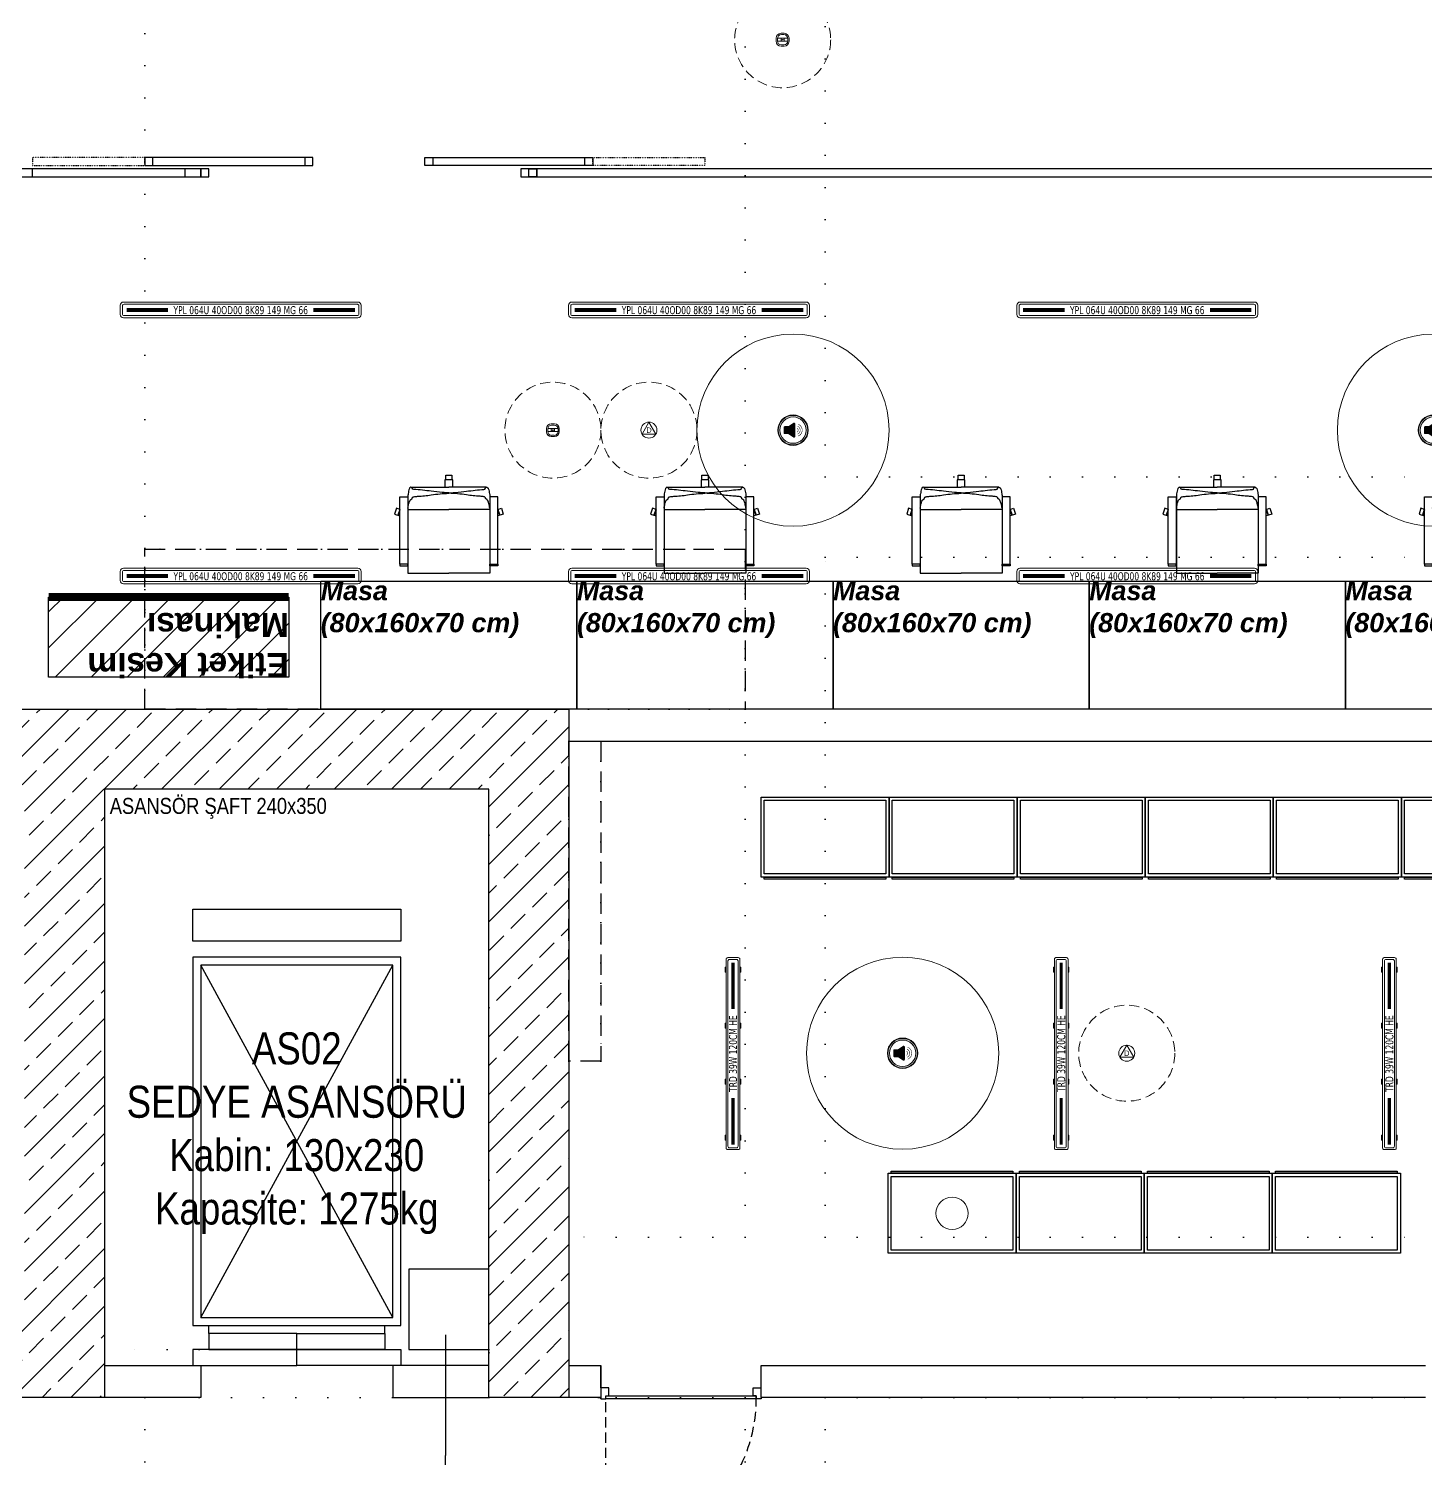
# Model space of a CAD drawing. Header units: centimetres. Extents: x 405564 to 502064, y 46284 to 60634.
# Drawn here: x 484677 to 485550, y 54994 to 55888 of the extents above; entities that cross this region are included whole.
import ezdxf
from ezdxf.enums import TextEntityAlignment as Align

# ---------------------------------------------------------------- set-up
doc = ezdxf.new("R2010")
doc.units = ezdxf.units.CM
for name, pattern in [('3+1_3b$0$DASHED', [0.25, 0.125, -0.125]), ('ACAD_ISO07W100', [3, 0, -3]), ('DASHED', [19.05, 12.7, -6.35]), ('DOT', [0.25, 0, -0.25]), ('HIDDEN', [9.525, 6.35, -3.175])]:
    doc.linetypes.add(name, pattern=pattern)
doc.layers.get('0').update_dxf_attribs({"color": 8, "lineweight": 9})
doc.layers.add('0-KRCN-AYDINLATMA-130426', color=8, linetype='Continuous', lineweight=9)
doc.layers.add('0-KRCN-MİMARİ-220526', color=8, linetype='Continuous', lineweight=9)
for name, color, linetype in [('AS_ASANSOR', 8, 'Continuous'), ('AS_DOS_SAFT', 8, 'Continuous'), ('AS_DOS_TERAS_UST', 8, 'ACAD_ISO07W100'), ('AS_DUV_GAZBETON', 8, 'Continuous'), ('AS_KAPI_CAM', 8, 'Continuous'), ('AS_KAPI_POZ', 8, 'Continuous'), ('AS_KAPI_SAC', 8, 'Continuous'), ('AS_SMB_KOT', 8, 'Continuous'), ('AS_TA_BETONARME', 5, 'Continuous'), ('AS_TA_TARAMA', 8, 'Continuous'), ('AS_TEFR_CIHAZ', 8, 'Continuous'), ('AS_TEFR_MOB', 8, 'Continuous'), ('AS_YAZI', 8, 'Continuous')]:
    doc.layers.add(name, color=color, linetype=linetype)
doc.styles.add('2', font='arial.ttf', dxfattribs={"width": 0.9, "height": 200})
doc.styles.add('_yazı-50', font='arial.ttf')
doc.styles.add('Ince', font='swissc.ttf')
doc.styles.add('Kalin02', font='arialbd.ttf')
doc.styles.add('OLC-50', font='romans.shx', dxfattribs={"width": 0.5, "height": 0.15})
doc.styles.add('OLCU', font='romanstw.shx', dxfattribs={"width": 0.6})
doc.styles.add('TAHOMA', font='tahoma.ttf')

# ---------------------------------------------------------------- blocks, each defined once
blk = doc.blocks.new('YPL 064U 40OD00 8K89 149 MG 66')
at = {"layer": '0-KRCN-AYDINLATMA-130426'}
for points in [[(75.25, -2.9), (75.25, 2.9, 0.414214), (73.25, 4.9), (-73.25, 4.9, 0.414214), (-75.25, 2.9), (-75.25, -2.9, 0.414214), (-73.25, -4.9), (73.25, -4.9, 0.414214)], [(73.85, -2.5), (73.85, 2.5, 0.414214), (72.85, 3.5), (-72.85, 3.5, 0.414214), (-73.85, 2.5), (-73.85, -2.5, 0.414214), (-72.85, -3.5), (72.85, -3.5, 0.414214)]]:
    blk.add_lwpolyline(points, format="xyb", close=True, dxfattribs=at)
at = {"layer": '0-KRCN-AYDINLATMA-130426', "const_width": 2.51, "elevation": 1.25}
for points in [[(-71.34, -0.01), (-45.35, -0.01)], [(45.35, -0.01), (71.35, -0.01)]]:
    blk.add_lwpolyline(points, dxfattribs=at)
at = {"layer": '0-KRCN-AYDINLATMA-130426', "ltscale": 60, "style": 'TAHOMA', "width": 0.8}
blk.add_text('YPL 064U 40OD00 8K89 149 MG 66', height=5, dxfattribs=at).set_placement((0, -0.15), align=Align.MIDDLE_CENTER)
blk = doc.blocks.new('TRD 39W 120CM ELP')
at = {"layer": '0-KRCN-AYDINLATMA-130426'}
h = blk.add_hatch(color=256, dxfattribs=at)
h.dxf.hatch_style = 1
h.paths.add_polyline_path([(-54.27, 4.25), (-51.23, 4.25), (-51.23, 4.86), (-54.27, 4.86)])
h = blk.add_hatch(color=256, dxfattribs=at)
h.dxf.hatch_style = 1
h.paths.add_polyline_path([(-19.27, 4.25), (-16.23, 4.25), (-16.23, 4.86), (-19.27, 4.86)])
h = blk.add_hatch(color=256, dxfattribs=at)
h.dxf.hatch_style = 1
h.paths.add_polyline_path([(15.73, 4.25), (18.77, 4.25), (18.77, 4.86), (15.73, 4.86)])
h = blk.add_hatch(color=256, dxfattribs=at)
h.dxf.hatch_style = 1
h.paths.add_polyline_path([(50.73, 4.25), (53.77, 4.25), (53.77, 4.86), (50.73, 4.86)])
h = blk.add_hatch(color=256, dxfattribs=at)
h.dxf.hatch_style = 1
h.paths.add_polyline_path([(-54.27, -4.25), (-51.23, -4.25), (-51.23, -4.86), (-54.27, -4.86)])
h = blk.add_hatch(color=256, dxfattribs=at)
h.dxf.hatch_style = 1
h.paths.add_polyline_path([(-19.27, -4.25), (-16.23, -4.25), (-16.23, -4.86), (-19.27, -4.86)])
h = blk.add_hatch(color=256, dxfattribs=at)
h.dxf.hatch_style = 1
h.paths.add_polyline_path([(15.73, -4.25), (18.77, -4.25), (18.77, -4.86), (15.73, -4.86)])
h = blk.add_hatch(color=256, dxfattribs=at)
h.dxf.hatch_style = 1
h.paths.add_polyline_path([(50.73, -4.25), (53.77, -4.25), (53.77, -4.86), (50.73, -4.86)])
for points in [[(-59.25, 4.25), (58.75, 4.25, -0.414214), (59.75, 3.25), (59.75, -3.25, -0.414214), (58.75, -4.25), (-59.25, -4.25, -0.414214), (-60.25, -3.25), (-60.25, 3.25, -0.414214)], [(-58.14, 3.14), (57.64, 3.14, -0.414214), (58.64, 2.14), (58.64, -2.14, -0.414214), (57.64, -3.14), (-58.14, -3.14, -0.414214), (-59.14, -2.14), (-59.14, 2.14, -0.414214)]]:
    blk.add_lwpolyline(points, format="xyb", close=True, dxfattribs=at)
at = {"layer": '0-KRCN-AYDINLATMA-130426', "const_width": 2, "elevation": 1}
for points in [[(-57.14, 0), (-28.03, 0)], [(27.53, 0), (56.64, 0)]]:
    blk.add_lwpolyline(points, dxfattribs=at)
at = {"layer": '0-KRCN-AYDINLATMA-130426'}
for points in [[(-54.27, 4.25), (-51.23, 4.25), (-51.23, 4.86), (-54.27, 4.86)], [(-19.27, 4.25), (-16.23, 4.25), (-16.23, 4.86), (-19.27, 4.86)], [(15.73, 4.25), (18.77, 4.25), (18.77, 4.86), (15.73, 4.86)], [(50.73, 4.25), (53.77, 4.25), (53.77, 4.86), (50.73, 4.86)], [(-54.27, -4.25), (-51.23, -4.25), (-51.23, -4.86), (-54.27, -4.86)], [(-19.27, -4.25), (-16.23, -4.25), (-16.23, -4.86), (-19.27, -4.86)], [(15.73, -4.25), (18.77, -4.25), (18.77, -4.86), (15.73, -4.86)], [(50.73, -4.25), (53.77, -4.25), (53.77, -4.86), (50.73, -4.86)]]:
    blk.add_lwpolyline(points, close=True, dxfattribs=at)
at = {"layer": '0-KRCN-AYDINLATMA-130426', "ltscale": 60, "style": 'TAHOMA', "width": 0.8}
blk.add_text('TRD 39W 120CM HE', height=5, dxfattribs=at).set_placement((-0.25, 0), align=Align.MIDDLE_CENTER)
blk = doc.blocks.new('ABB 6131-21-24-500')
at = {"layer": '0-KRCN-AYDINLATMA-130426'}
for p, q in [((-4.01, -1), (-4.01, 1)), ((3.2, 0.99), (-3.19, 0.99)), ((-3.19, -0.84), (-3.19, 0.76)), ((-1.01, 4), (0.99, 4)), ((-1.01, -0.92), (-1.01, 0.99)), ((-0.8, 3.16), (0.8, 3.16)), ((0.97, -0.92), (0.97, 0.99)), ((3.2, 0.76), (3.2, -0.84)), ((3.99, 1), (3.99, -1)), ((3.2, -0.92), (-3.19, -0.92)), ((0.99, -4), (-1.01, -4)), ((0.8, -3.23), (-0.8, -3.23))]:
    blk.add_line(p, q, dxfattribs=at)
at = {"layer": '0-KRCN-AYDINLATMA-130426', "linetype": 'HIDDEN'}
blk.add_circle((0, 0), 30, dxfattribs=at)
at = {"layer": '0-KRCN-AYDINLATMA-130426'}
for centre, radius in [((-0.53, 0), 0.0887), ((0, 0), 0.16), ((0.52, 0), 0.0887)]:
    blk.add_circle(centre, radius, dxfattribs=at)
for centre, radius, start, end in [((-1.01, 1), 3, 90, 180), ((-0.8, 0.76), 2.4, 90, 180), ((0.8, 0.76), 2.4, 0, 90), ((0.99, 1), 3, 0, 90), ((-1.01, -1), 3, 180, 270), ((-0.8, -0.84), 2.4, 180, 270), ((0.8, -0.84), 2.4, 270, 0), ((0.99, -1), 3, 270, 0)]:
    blk.add_arc(centre, radius, start, end, dxfattribs=at)
blk = doc.blocks.new('KD')
at = {"layer": '0-KRCN-AYDINLATMA-130426'}
for p, q in [((0, 5), (-4.33, -2.5)), ((4.33, -2.5), (0, 5)), ((4.33, -2.5), (-4.33, -2.5))]:
    blk.add_line(p, q, dxfattribs=at)
at = {"layer": '0-KRCN-AYDINLATMA-130426', "linetype": 'HIDDEN'}
blk.add_circle((0, 0), 30, dxfattribs=at)
at = {"layer": '0-KRCN-AYDINLATMA-130426'}
blk.add_circle((0, 0), 5, dxfattribs=at)
at = {"layer": '0-KRCN-AYDINLATMA-130426', "style": '2'}
blk.add_text('D', height=3.36, dxfattribs=at).set_placement((0, 0), align=Align.MIDDLE_CENTER)
blk = doc.blocks.new('SIVA ÜSTÜ TİPİ HOPARLÖR')
at = {"layer": '0-KRCN-AYDINLATMA-130426'}
h = blk.add_hatch(color=256, dxfattribs=at)
h.dxf.hatch_style = 1
h.paths.add_polyline_path([(9.24, 0, 1), (-9.24, 0, 1)])
h.paths.add_polyline_path([(8.23, 0, -1), (-8.23, 0, -1)], flags=16)
h.paths.add_polyline_path([(1.25, -3.88, -0.598176), (0.27, -4.41), (-2.7, -2.45, 0.147433), (-3.05, -2.34), (-5.09, -2.34, -0.414214), (-5.72, -1.71), (-5.72, 1.71, -0.414214), (-5.09, 2.34), (-3.05, 2.34, 0.147433), (-2.7, 2.45), (0.27, 4.41, -0.598176), (1.25, 3.88)], flags=0)
h = blk.add_hatch(color=256, dxfattribs=at)
h.dxf.hatch_style = 1
h.paths.add_polyline_path([(0.27, -4.41, 0.598176), (1.25, -3.88), (1.25, 3.88, 0.598176), (0.27, 4.41), (-2.7, 2.45, -0.147433), (-3.05, 2.34), (-5.09, 2.34, 0.414214), (-5.72, 1.71), (-5.72, -1.71, 0.414214), (-5.09, -2.34), (-3.05, -2.34, -0.147433), (-2.7, -2.45)])
at = {"layer": '0-KRCN-AYDINLATMA-130426', "const_width": 0.317}
blk.add_lwpolyline([(0.27, -4.41, 0.598176), (1.25, -3.88), (1.25, 3.88, 0.598176), (0.27, 4.41), (-2.7, 2.45, -0.147433), (-3.05, 2.34), (-5.09, 2.34, 0.414214), (-5.72, 1.71), (-5.72, -1.71, 0.414214), (-5.09, -2.34), (-3.05, -2.34, -0.147433), (-2.7, -2.45)], format="xyb", close=True, dxfattribs=at)
for points in [[(2.41, 1.29, -0.601398), (2.41, -1.29)], [(2.8, 2.51, -0.658812), (2.8, -2.51)], [(3.19, 3.72, -0.680488), (3.19, -3.72)]]:
    blk.add_lwpolyline(points, format="xyb", dxfattribs=at)
at = {"layer": '0-KRCN-AYDINLATMA-130426'}
blk.add_circle((0, 0), 60, dxfattribs=at)
at = {"layer": '0-KRCN-AYDINLATMA-130426', "ltscale": 0.1}
for radius in [9.5, 9.24, 8.23]:
    blk.add_circle((0, 0), radius, dxfattribs=at)
blk = doc.blocks.new('G$C546873DE')
at = {"layer": '0-KRCN-AYDINLATMA-130426'}
for points in [[(14652.03, 8038.55), (14652.03, 8039.78), (14728.03, 8039.78), (14728.03, 8038.55)], [(14650.03, 7988.55), (14650.03, 8038.55), (14730.03, 8038.55), (14730.03, 7988.55)], [(14728.03, 7990.55), (14728.03, 8036.55), (14652.03, 8036.55), (14652.03, 7990.55)]]:
    blk.add_lwpolyline(points, close=True, dxfattribs=at)
blk.add_circle((14690.03, 8013.55), 10.09, dxfattribs=at)
for name, p in [('ABB 6131-21-24-500', (14584.19, 8746.72)), ('YPL 064U 40OD00 8K89 149 MG 66', (14245.68, 8577.92)), ('YPL 064U 40OD00 8K89 149 MG 66', (14525.68, 8577.92)), ('YPL 064U 40OD00 8K89 149 MG 66', (14805.68, 8577.92)), ('SIVA ÜSTÜ TİPİ HOPARLÖR', (14590.68, 8502.8)), ('SIVA ÜSTÜ TİPİ HOPARLÖR', (14990.68, 8502.8)), ('ABB 6131-21-24-500', (14440.68, 8502.8)), ('KD', (14500.68, 8502.8)), ('YPL 064U 40OD00 8K89 149 MG 66', (14245.68, 8411.67)), ('YPL 064U 40OD00 8K89 149 MG 66', (14525.68, 8411.67)), ('YPL 064U 40OD00 8K89 149 MG 66', (14805.68, 8411.67)), ('SIVA ÜSTÜ TİPİ HOPARLÖR', (14659.13, 8113.55)), ('KD', (14799.13, 8113.55))]:
    blk.add_blockref(name, p, dxfattribs=at)
at = {"layer": '0-KRCN-AYDINLATMA-130426', "rotation": 90}
for p in [(14553.18, 8113.55), (14758.18, 8113.55), (14963.18, 8113.55)]:
    blk.add_blockref('TRD 39W 120CM ELP', p, dxfattribs=at)
blk = doc.blocks.new('50x80 DİKİLİTİP PANO')
blk.add_lwpolyline([(40, 50), (40, 0), (-40, 0), (-40, 50), (40, 50)])
for points in [[(-38, 51.23), (38, 51.23), (38, 50), (-38, 50)], [(38, 48), (38, 2), (-38, 2), (-38, 48)]]:
    blk.add_lwpolyline(points, close=True)
blk = doc.blocks.new('Elektrik_Zemin_Cihazlar_FA')
at = {"rotation": 180}
for p in [(9475, -1375), (9555, -1375), (9635, -1375), (9715, -1375), (9795, -1375), (9875, -1375)]:
    blk.add_blockref('50x80 DİKİLİTİP PANO', p, dxfattribs=at)
for p in [(9554.35, -1660), (9634.35, -1660), (9714.35, -1660), (9794.35, -1660)]:
    blk.add_blockref('50x80 DİKİLİTİP PANO', p)
blk = doc.blocks.new('EtiketKesimMakinası')
at = {"layer": 'AS_TEFR_CIHAZ'}
h = blk.add_hatch(dxfattribs=at)
h.set_pattern_fill('ANSI31', color=1, scale=5)
h.paths.add_polyline_path([(236734.81, -43177.57), (236884.81, -43177.57), (236884.81, -43227.57), (236734.81, -43227.57)])
at = {"layer": 'AS_TEFR_CIHAZ', "color": 1}
blk.add_lwpolyline([(236734.81, -43177.57), (236884.81, -43177.57), (236884.81, -43227.57), (236734.81, -43227.57), (236734.81, -43177.57)], dxfattribs=at)
at = {"layer": 'AS_TEFR_CIHAZ', "color": 1, "linetype": '3+1_3b$0$DASHED', "ltscale": 150}
blk.add_lwpolyline([(236734.81, -43177.57), (236884.81, -43177.57), (236884.81, -43227.57), (236734.81, -43227.57), (236734.81, -43177.57)], dxfattribs=at)
at = {"layer": 'AS_TEFR_CIHAZ', "color": 1, "const_width": 5}
blk.add_lwpolyline([(236734.81, -43227.57), (236884.81, -43227.57)], dxfattribs=at)
at = {"layer": 'AS_TEFR_CIHAZ', "insert": (236734.81, -43177.57), "char_height": 15, "attachment_point": 1, "style": 'Kalin02'}
blk.add_mtext_dynamic_manual_height_columns('Etiket Kesim \\PMakinası', width=588.2143, gutter_width=750, heights=[89.27], dxfattribs=at)
blk = doc.blocks.new('sandalye_')
at = {"layer": 'AS_TEFR_MOB', "linetype": 'ByBlock', "ltscale": 25}
for points in [[(260035.75, -40511.28), (260035.75, -40506.8), (260030.94, -40506.8), (260030.94, -40511.28)], [(260031.45, -40506.8), (260031.45, -40503.85), (260035.25, -40503.85), (260035.25, -40506.8)], [(260009.74, -40511.28), (260033.35, -40511.28)], [(260056.96, -40511.28), (260033.35, -40511.28)], [(260002.77, -40525.21), (260000.56, -40524.49), (259999.39, -40528.1), (260002.77, -40529.21)], [(260002.65, -40525.17), (260001.48, -40528.79)], [(260002.77, -40525.41), (260001.65, -40528.84)], [(260007.76, -40525.16), (260033.35, -40525.16)], [(260007.77, -40524.5), (260007.77, -40564.92), (260033.35, -40564.92)], [(260058.94, -40524.5), (260058.94, -40564.92), (260033.35, -40564.92)], [(260058.94, -40525.16), (260033.35, -40525.16)], [(260063.94, -40525.21), (260066.14, -40524.49), (260067.32, -40528.1), (260063.94, -40529.21)], [(260063.94, -40525.41), (260065.05, -40528.84)], [(260064.05, -40525.17), (260065.23, -40528.79)], [(260002.77, -40559.41), (260002.77, -40560.41), (260007.75, -40560.41), (260007.75, -40559.41)], [(260063.94, -40559.41), (260063.94, -40560.41), (260058.95, -40560.41), (260058.95, -40559.41)]]:
    blk.add_lwpolyline(points, dxfattribs=at)
for points in [[(260007.75, -40559.41), (260002.77, -40559.41), (260002.77, -40517.41), (260007.75, -40517.41)], [(260058.95, -40559.41), (260063.94, -40559.41), (260063.94, -40517.41), (260058.95, -40517.41)]]:
    blk.add_lwpolyline(points, close=True, dxfattribs=at)
for points in [[(260033.35, -40514.82, -0.048176), (260031.56, -40514.81, -0.000623), (260029.14, -40514.56, -0.003131), (260022.37, -40513.8, 0.007334), (260011.41, -40512.67, -0.309457), (260010.5, -40511.92, 0.002444), (260010.37, -40511.48, 0.476314), (260010.23, -40511.43, 0.375136), (260009.05, -40511.61, 0.082453), (260008.7, -40512.18, 0.046929), (260008.24, -40513.77, 0.002381), (260007.95, -40515.35, 0.007794), (260007.77, -40516.44), (260007.77, -40524.5, -0.011445), (260008.35, -40521.51, -0.082784), (260009.15, -40519.51, -0.150147), (260010.28, -40518.5, 0.242317), (260010.39, -40518.37, -0.036292), (260010.49, -40517.99, -0.114957), (260010.77, -40517.55, -0.16132), (260011.41, -40517.24, -0.020506), (260013.87, -40517, 0.024793), (260022.37, -40516.11, -0.030903), (260033.35, -40515.1, -1.030607)], [(260033.35, -40514.82, 0.048176), (260035.14, -40514.81, 0.000623), (260037.57, -40514.56, 0.003131), (260044.33, -40513.8, -0.007334), (260055.3, -40512.67, 0.309457), (260056.21, -40511.92, -0.002444), (260056.34, -40511.48, -0.476314), (260056.47, -40511.43, -0.375136), (260057.66, -40511.61, -0.082453), (260058, -40512.18, -0.046929), (260058.46, -40513.77, -0.002381), (260058.76, -40515.35, -0.007794), (260058.94, -40516.44), (260058.94, -40524.5, 0.011445), (260058.36, -40521.51, 0.082784), (260057.55, -40519.51, 0.150147), (260056.42, -40518.5, -0.242317), (260056.31, -40518.37, 0.036292), (260056.21, -40517.99, 0.114957), (260055.93, -40517.55, 0.16132), (260055.3, -40517.24, 0.020506), (260052.84, -40517, -0.024793), (260044.33, -40516.11, 0.030903), (260033.35, -40515.1, 1.030607)]]:
    blk.add_lwpolyline(points, format="xyb", dxfattribs=at)
blk = doc.blocks.new('80x160')
at = {"layer": 'AS_TEFR_MOB', "ltscale": 200}
blk.add_lwpolyline([(259953.35, -40569.92), (260113.35, -40569.92), (260113.35, -40649.92), (259953.35, -40649.92), (259953.35, -40569.92)], dxfattribs=at)
at = {"layer": 'AS_TEFR_MOB', "color": 1}
blk.add_blockref('sandalye_', (0, 0), dxfattribs=at)
at = {"layer": 'AS_TEFR_MOB', "ltscale": 200, "insert": (259953.35, -40569.92), "char_height": 12, "attachment_point": 1, "style": 'Kalin02'}
blk.add_mtext_dynamic_manual_height_columns('{\\fSwis721 BT|b1|i1|c162|p34;Masa\\P(80x160x70 cm)}', width=590.7316, gutter_width=750, heights=[137.08], dxfattribs=at)
blk = doc.blocks.new('A.2_cihazlar')
at = {"layer": 'AS_TEFR_CIHAZ', "rotation": 180}
blk.add_blockref('EtiketKesimMakinası', (234174.81, -44477.57), dxfattribs=at)
at = {"layer": 'AS_TEFR_MOB', "color": 1}
for p in [(-262493.35, 39329.92), (-262333.35, 39329.92), (-262173.35, 39329.92), (-262013.35, 39329.92), (-261853.35, 39329.92)]:
    blk.add_blockref('80x160', p, dxfattribs=at)
blk = doc.blocks.new('kot01')
at = {"layer": 'AS_SMB_KOT'}
h = blk.add_hatch(color=8, dxfattribs=at)
edge = h.paths.add_edge_path()
edge.add_arc((0, 0), 0.3, 180, 360)
edge.add_line((0.3, 0), (-0.3, 0))
for p, q in [((0, -0.5), (0, 0.5)), ((-0.5, 0), (2.1, 0))]:
    blk.add_line(p, q, dxfattribs=at)
blk.add_circle((0, 0), 0.3, dxfattribs=at)
at = {"layer": 'AS_SMB_KOT', "style": '_yazı-50'}
for tag, p in [('INCE', (0.434, 0.1)), ('KABA', (0.434, -0.5))]:
    blk.add_attdef(tag, p, '', height=0.4, dxfattribs=at)
blk = doc.blocks.new('*U587')
at = {"color": 0, "linetype": 'HIDDEN', "lineweight": -2}
blk.add_line((3, -95), (3, -1), dxfattribs=at)
at = {"color": 0, "lineweight": -2}
for points in [[(-2, 0), (0, 0), (0, -1), (3, -1), (3, 1), (5, 1), (5, 6), (0, 6), (0, 20)], [(102, 0), (100, 0), (100, -1), (97, -1), (97, 1), (95, 1), (95, 6), (100, 6), (100, 20)]]:
    blk.add_lwpolyline(points, dxfattribs=at)
blk.add_lwpolyline([(0, -1), (0, 0)])
blk.add_lwpolyline([(3, -1), (3, 1), (97, 1), (97, -1)], close=True, dxfattribs=at)
at = {"color": 0, "linetype": 'HIDDEN', "lineweight": -2}
blk.add_arc((3, -1), 94, 270, 0, dxfattribs=at)
at = {"color": 3, "style": 'OLCU', "width": 0.5, "flags": 1}
for tag, p in [('K-DIVISYON', (-80, -75)), ('K-PBAR', (105, -75)), ('K-KAPITIP', (-80, -325))]:
    blk.add_attdef(tag, p, '', height=17.5, dxfattribs=at)
at = {"color": 5, "true_color": 0x0505ff, "style": 'OLCU', "width": 0.5, "flags": 1}
for tag, p in [('K-NEREDEN-NO', (-80, -100)), ('K-NEREYE-NO', (-80, -175)), ('K-DUVARTIP', (-80, -275)), ('K-ACILISYON', (-80, -300))]:
    blk.add_attdef(tag, p, '', height=17.5, dxfattribs=at)
at = {"color": 1, "true_color": 0xfa0000, "style": 'OLCU', "width": 0.5, "flags": 1}
for tag, p in [('K-IZLENEBILIRLIK', (105, -100)), ('K-TEKMELIK', (105, -125)), ('K-KONTROLTIPNEREDEN', (-80, -150)), ('K-BAND', (105, -150)), ('K-MENFEZ', (105, -200)), ('K-KONTROLTIPNEREYE', (-80, -225)), ('K-PENCERE', (105, -225)), ('K-KILITTIP', (-80, -250)), ('K-NOT-AS-MIMARI1', (105, -275)), ('K-NOT-ELEKTRIK', (105, -325)), ('K-NOT-YANGIN', (105, -350)), ('K-ACMAKAPAMASISTEMI', (-80, -375)), ('K-NOT-ISLETME', (105, -375)), ('K-YANGIN', (-80, -425))]:
    blk.add_attdef(tag, p, '', height=17.5, dxfattribs=at)
at = {"color": 220, "true_color": 0xf113d4, "style": 'OLCU', "width": 0.5, "flags": 1}
for tag, p in [('K-NEREDEN-AD', (-80, -125)), ('K-NEREYE-AD', (-80, -200))]:
    blk.add_attdef(tag, p, '', height=17.5, dxfattribs=at)
at = {"color": 0, "style": 'OLCU', "width": 0.5, "flags": 1}
for tag, p in [('K-TAMACILIRLIK', (105, -175)), ('K-NOT-AS-MIMARI2', (105, -300)), ('K-KASATIP', (-80, -350)), ('K-KURSUN', (-80, -400))]:
    blk.add_attdef(tag, p, '', height=17.5, dxfattribs=at)
at = {"color": 252, "style": 'OLCU', "width": 0.5, "flags": 1}
for tag, p in [('K-REZ1', (105, -425)), ('K-REZ2', (105, -450)), ('K-REZ3', (105, -475)), ('K-REZ4', (105, -500)), ('K-REZ5', (105, -525))]:
    blk.add_attdef(tag, p, '', height=17.5, dxfattribs=at)
at = {"layer": 'AS_KAPI_POZ', "style": 'OLCU', "width": 0.45}
for tag, p in [('YUK', (50, 41.5)), ('POZ+GEN', (50, 3.5))]:
    blk.add_attdef(tag, text='', height=20, dxfattribs=at).set_placement(p, align=Align.MIDDLE_CENTER)
at = {"layer": 'AS_KAPI_POZ', "color": 251, "style": 'OLCU', "width": 0.45}
blk.add_attdef('K-DUVAR(CM)', text='', height=6, dxfattribs=at).set_placement((-5, 11), align=Align.MIDDLE_RIGHT)
at = {"layer": 'AS_KAPI_POZ', "style": 'OLCU', "width": 0.5}
blk.add_attdef('K-NO', text='', height=8, rotation=90, dxfattribs=at).set_placement((6, -3), align=Align.TOP_LEFT)
blk = doc.blocks.new('*U608')
for p, q in [((65, 7), (-30, 7)), ((-30, 2), (65, 2)), ((145, 7), (240, 7)), ((240, 2), (145, 2))]:
    blk.add_line(p, q)
at = {"linetype": 'DOT'}
for points in [[(-35, 7), (-105, 7), (-105, 2), (-35, 2)], [(245, 7), (315, 7), (315, 2), (245, 2)]]:
    blk.add_lwpolyline(points, close=True, dxfattribs=at)
for points in [[(-30, 7), (-35, 7), (-35, 2), (-30, 2)], [(5, 0), (0, 0), (0, -5), (5, -5)], [(70, 7), (65, 7), (65, 2), (70, 2)], [(140, 7), (145, 7), (145, 2), (140, 2)], [(205, 0), (210, 0), (210, -5), (205, -5)], [(240, 7), (245, 7), (245, 2), (240, 2)]]:
    blk.add_lwpolyline(points, close=True)
at = {"color": 3, "style": 'OLCU', "width": 0.5, "flags": 1}
for tag, p in [('K-DIVISYON', (-80, -85)), ('K-PBAR', (105, -85)), ('K-KAPITIP', (-80, -335))]:
    blk.add_attdef(tag, p, '', height=17.5, dxfattribs=at)
at = {"color": 5, "true_color": 0x0505ff, "style": 'OLCU', "width": 0.5, "flags": 1}
for tag, p in [('K-NEREDEN-NO', (-80, -110)), ('K-NEREYE-NO', (-80, -185)), ('K-DUVARTIP', (-80, -285)), ('K-ACILISYON', (-80, -310))]:
    blk.add_attdef(tag, p, '', height=17.5, dxfattribs=at)
at = {"color": 1, "true_color": 0xfa0000, "style": 'OLCU', "width": 0.5, "flags": 1}
for tag, p in [('K-IZLENEBILIRLIK', (105, -110)), ('K-TEKMELIK', (105, -135)), ('K-KONTROLTIPNEREDEN', (-80, -160)), ('K-BAND', (105, -160)), ('K-MENFEZ', (105, -210)), ('K-KONTROLTIPNEREYE', (-80, -235)), ('K-PENCERE', (105, -235)), ('K-KILITTIP', (-80, -260)), ('K-NOT-AS-MIMARI1', (105, -285)), ('K-NOT-ELEKTRIK', (105, -335)), ('K-NOT-YANGIN', (105, -360)), ('K-ACMAKAPAMASISTEMI', (-80, -385)), ('K-NOT-ISLETME', (105, -385)), ('K-YANGIN', (-80, -435))]:
    blk.add_attdef(tag, p, '', height=17.5, dxfattribs=at)
at = {"color": 220, "true_color": 0xf113d4, "style": 'OLCU', "width": 0.5, "flags": 1}
for tag, p in [('K-NEREDEN-AD', (-80, -135)), ('K-NEREYE-AD', (-80, -210))]:
    blk.add_attdef(tag, p, '', height=17.5, dxfattribs=at)
at = {"color": 0, "style": 'OLCU', "width": 0.5, "flags": 1}
for tag, p in [('K-TAMACILIRLIK', (105, -185)), ('K-NOT-AS-MIMARI2', (105, -310)), ('K-KASATIP', (-80, -360)), ('K-KURSUN', (-80, -410))]:
    blk.add_attdef(tag, p, '', height=17.5, dxfattribs=at)
at = {"color": 252, "style": 'OLCU', "width": 0.5, "flags": 1}
for tag, p in [('K-REZ1', (105, -435)), ('K-REZ2', (105, -460)), ('K-REZ3', (105, -485)), ('K-REZ4', (105, -510)), ('K-REZ5', (105, -535))]:
    blk.add_attdef(tag, p, '', height=17.5, dxfattribs=at)
at = {"layer": 'AS_KAPI_POZ', "style": 'OLCU', "width": 0.45}
for tag, p in [('POZ+GEN', (105, 22)), ('YUK', (105, -18))]:
    blk.add_attdef(tag, text='', height=20, dxfattribs=at).set_placement(p, align=Align.MIDDLE_CENTER)
at = {"layer": 'AS_KAPI_POZ', "style": 'OLCU', "width": 0.5}
blk.add_attdef('K-NO', text='', height=8, rotation=90, dxfattribs=at).set_placement((0, 11), align=Align.TOP_LEFT)
at = {"layer": 'AS_KAPI_POZ', "color": 251, "style": 'OLCU', "width": 0.45, "flags": 1}
blk.add_attdef('K-DUVAR(CM)', text='', height=6, dxfattribs=at).set_placement((-5, -7.5), align=Align.MIDDLE_RIGHT)
blk = doc.blocks.new('*U625')
at = {"color": 0}
for p, q in [((105, 0), (10, 0)), ((1385, 0), (325, 0)), ((10, -5), (105, -5)), ((325, -5), (1385, -5))]:
    blk.add_line(p, q, dxfattribs=at)
for points in [[(0, 0), (0, -5), (10, -5), (10, 0)], [(105, 0), (105, -5), (115, -5), (115, 0)], [(315, 0), (315, -5), (325, -5), (325, 0)], [(1385, 0), (1385, -5), (1395, -5), (1395, 0)]]:
    blk.add_lwpolyline(points, close=True, dxfattribs=at)
at = {"style": 'OLCU', "width": 0.45, "flags": 1}
for tag, p in [('C-ICI-CNO', (15, -80)), ('C-DIVISYON1', (15, -105)), ('C-BOSLUK', (15, -130)), ('C-DIVISYON2', (15, -155))]:
    blk.add_attdef(tag, text='', height=20, dxfattribs=at).set_placement(p, align=Align.MIDDLE_LEFT)
at = {"color": 0, "style": 'OLCU', "width": 0.5, "flags": 1}
for tag, p in [('C-REZ1', (15, -215)), ('C-REZ2', (15, -240))]:
    blk.add_attdef(tag, text='', height=17.5, dxfattribs=at).set_placement(p, align=Align.MIDDLE_LEFT)
at = {"layer": 'AS_KAPI_POZ', "style": 'OLC-50', "width": 0.5}
blk.add_attdef('C-NO', text='', height=8, rotation=90, dxfattribs=at).set_placement((10, 5), align=Align.TOP_LEFT)
at = {"layer": 'AS_KAPI_POZ', "style": 'OLCU', "width": 0.45}
for tag, p in [('POZ+GEN-C', (50, 15)), ('YUK-C', (50, -20))]:
    blk.add_attdef(tag, text='', height=20, dxfattribs=at).set_placement(p, align=Align.MIDDLE_CENTER)
blk = doc.blocks.new('A$C6A10306C')
at = {"layer": 'AS_TA_TARAMA'}
h = blk.add_hatch(dxfattribs=at)
h.set_pattern_fill('ANSI33', color=256, scale=4, angle=180)
h.set_pattern_definition([(225, (17560.68, -7819.299), (17.96051, -17.96051), []), (225, (17542.72, -7819.299), (17.96051, -17.96051), [12.7, -6.35])])
h.paths.add_polyline_path([(14400.68, -5221.45), (14160.68, -5221.45), (14160.68, -5601.45), (13620.68, -5601.45), (13620.68, -5551.45), (14110.68, -5551.45), (14110.68, -5221.45), (13440.68, -5221.45), (13440.68, -5171.45), (14450.68, -5171.45), (14450.68, -5601.45), (14400.68, -5601.45)])
at = {"layer": 'AS_ASANSOR'}
for points in [[(14215.68, -5316.45), (14215.68, -5296.45), (14345.68, -5296.45), (14345.68, -5316.45)], [(14345.68, -5326.45), (14215.68, -5326.45), (14215.68, -5556.45), (14345.68, -5556.45)], [(14340.68, -5331.45), (14220.68, -5331.45), (14220.68, -5551.45), (14340.68, -5551.45)], [(14280.68, -5561.45), (14225.68, -5561.45), (14225.68, -5571.45), (14280.68, -5571.45)], [(14280.68, -5561.45), (14335.68, -5561.45), (14335.68, -5571.45), (14280.68, -5571.45)], [(14280.68, -5571.45), (14215.68, -5571.45), (14215.68, -5581.45), (14280.68, -5581.45)], [(14280.68, -5571.45), (14345.68, -5571.45), (14345.68, -5581.45), (14280.68, -5581.45)]]:
    blk.add_lwpolyline(points, close=True, dxfattribs=at)
for points in [[(14220.68, -5551.45), (14340.68, -5331.45)], [(14340.68, -5551.45), (14220.68, -5331.45)], [(14225.68, -5561.45), (14225.68, -5556.45)], [(14335.68, -5561.45), (14335.68, -5556.45)]]:
    blk.add_lwpolyline(points, dxfattribs=at)
at = {"layer": 'AS_DOS_SAFT', "linetype": 'DASHED'}
for points in [[(14185.68, -5171.45), (14185.68, -5071.45), (14560.68, -5071.45), (14560.68, -5171.45)], [(14450.68, -5191.45), (14470.68, -5191.45), (14470.68, -5391.45), (14450.68, -5391.45)]]:
    blk.add_lwpolyline(points, close=True, dxfattribs=at)
at = {"layer": 'AS_DOS_SAFT'}
blk.add_lwpolyline([(14400.68, -5521.45), (14350.68, -5521.45), (14350.68, -5571.45), (14400.68, -5571.45)], close=True, dxfattribs=at)
at = {"layer": 'AS_DOS_TERAS_UST', "linetype": 'DOT', "ltscale": 80}
for p, q in [((14185.68, -5171.45), (14185.68, -4601.45)), ((14560.68, -5501.45), (14560.68, -4601.45)), ((14610.68, -5026.45), (14610.68, -4601.45)), ((14610.68, -5026.45), (14985.68, -5026.45)), ((14610.68, -5076.45), (14985.68, -5076.45)), ((14610.68, -5501.45), (14610.68, -5076.45)), ((14560.68, -5501.45), (14450.68, -5501.45)), ((14610.68, -5501.45), (14985.68, -5501.45)), ((14400.68, -5571.45), (14160.68, -5571.45)), ((14400.68, -5601.45), (14185.68, -5601.45)), ((14185.68, -5601.45), (14185.68, -6101.45)), ((14560.68, -5601.45), (14450.68, -5601.45)), ((14560.68, -5601.45), (14560.68, -6101.45)), ((14610.68, -5601.45), (14985.68, -5601.45)), ((14610.68, -5601.45), (14610.68, -6101.45))]:
    blk.add_line(p, q, dxfattribs=at)
at = {"layer": 'AS_DOS_TERAS_UST', "linetype": 'DOT', "ltscale": 50}
for points in [[(14560.68, -5171.45), (14560.68, -5071.45), (14185.68, -5071.45), (14185.68, -5171.45)], [(14450.68, -5191.45), (14470.68, -5191.45), (14470.68, -5391.45), (14450.68, -5391.45)]]:
    blk.add_lwpolyline(points, close=True, dxfattribs=at)
at = {"layer": 'AS_DUV_GAZBETON'}
for points in [[(15085.68, -5501.45), (15085.68, -5191.45), (15240.68, -5191.45), (15240.68, -5581.45), (15205.68, -5581.45), (15205.68, -5601.45), (15280.68, -5601.45), (15280.68, -5581.45), (15260.68, -5581.45), (15260.68, -5191.45), (15490.68, -5191.45), (15490.68, -5581.45), (15380.68, -5581.45), (15380.68, -5601.45), (15510.68, -5601.45), (15510.68, -5171.45), (14450.68, -5171.45), (14450.68, -5171.45)], [(14450.68, -5191.45), (15065.68, -5191.45), (15065.68, -5501.45)], [(14160.68, -5581.45), (14220.68, -5581.45), (14220.68, -5601.45), (14160.68, -5601.45)], [(14400.68, -5581.45), (14340.68, -5581.45), (14340.68, -5601.45), (14400.68, -5601.45)], [(14450.68, -5581.45), (14470.68, -5581.45), (14470.68, -5601.45), (14450.68, -5601.45)], [(14985.68, -5601.45), (14570.68, -5601.45), (14570.68, -5581.45), (14985.68, -5581.45)]]:
    blk.add_lwpolyline(points, dxfattribs=at)
at = {"layer": 'AS_SMB_KOT'}
blk.add_lwpolyline([(14373.53, -5562.39), (14373.53, -5637.7)], dxfattribs=at)
at = {"layer": 'AS_TA_BETONARME'}
for p, q in [((13440.68, -5171.45), (14450.68, -5171.45)), ((14450.68, -5171.45), (14450.68, -5601.45)), ((14160.68, -5221.45), (14160.68, -5601.45)), ((14400.68, -5221.45), (14160.68, -5221.45)), ((14400.68, -5601.45), (14400.68, -5221.45)), ((14160.68, -5601.45), (13620.68, -5601.45)), ((14450.68, -5601.45), (14400.68, -5601.45))]:
    blk.add_line(p, q, dxfattribs=at)
blk.add_blockref('A.2_cihazlar', (16835.68, -3851.45))
at = {"layer": 'AS_KAPI_CAM'}
for name, p in [('*U608', (14220.68, -4833.95)), ('*U625', (14105.68, -4833.95))]:
    blk.add_blockref(name, p, dxfattribs=at)
at = {"layer": 'AS_KAPI_SAC'}
blk.add_blockref('*U587', (14470.68, -5601.45), dxfattribs=at)
at = {"layer": 'AS_SMB_KOT'}
ref = blk.add_blockref('kot01', (14373.53, -5662.7), dxfattribs=dict(at, xscale=50, yscale=50, zscale=50))
ref.add_attrib('KABA', '-2.00', (14396.08, -5687.7), dxfattribs={"layer": '0', "height": 20, "style": '_yazı-50'})
at = {"layer": 'AS_TEFR_CIHAZ'}
blk.add_blockref('Elektrik_Zemin_Cihazlar_FA', (5135.68, -3851.45), dxfattribs=at)
at = {"layer": 'AS_YAZI', "style": 'Ince'}
for s, width, insert, char_height, attachment_point in [(' ASANSÖR ŞAFT 240x350', 376.825, (14160.68, -5226.95), 10, 1), ('AS02\\PSEDYE ASANSÖRÜ\\PKabin: 130x230\\PKapasite: 1275kg', 312.1405, (14280.68, -5436.45), 20, 5), ('AS02\\PSEDYE ASANSÖRÜ\\PKabin: 130x230\\PKapasite: 1275kg', 312.1405, (14280.68, -5436.45), 20, 5)]:
    blk.add_mtext_dynamic_manual_height_columns(s, width=width, gutter_width=150, heights=[0], dxfattribs=dict(at, insert=insert, char_height=char_height, attachment_point=attachment_point))

msp = doc.modelspace()

# ---------------------------------------------------------------- block references
at = {"layer": '0-KRCN-AYDINLATMA-130426'}
msp.add_blockref('G$C546873DE', (470564.07, 47134.02), dxfattribs=at)

# ---------------------------------------------------------------- next in the draw order: block references
at = {"layer": '0-KRCN-MİMARİ-220526'}
msp.add_blockref('A$C6A10306C', (470564.07, 60634.02), dxfattribs=at)

doc.saveas('drawing.dxf')
